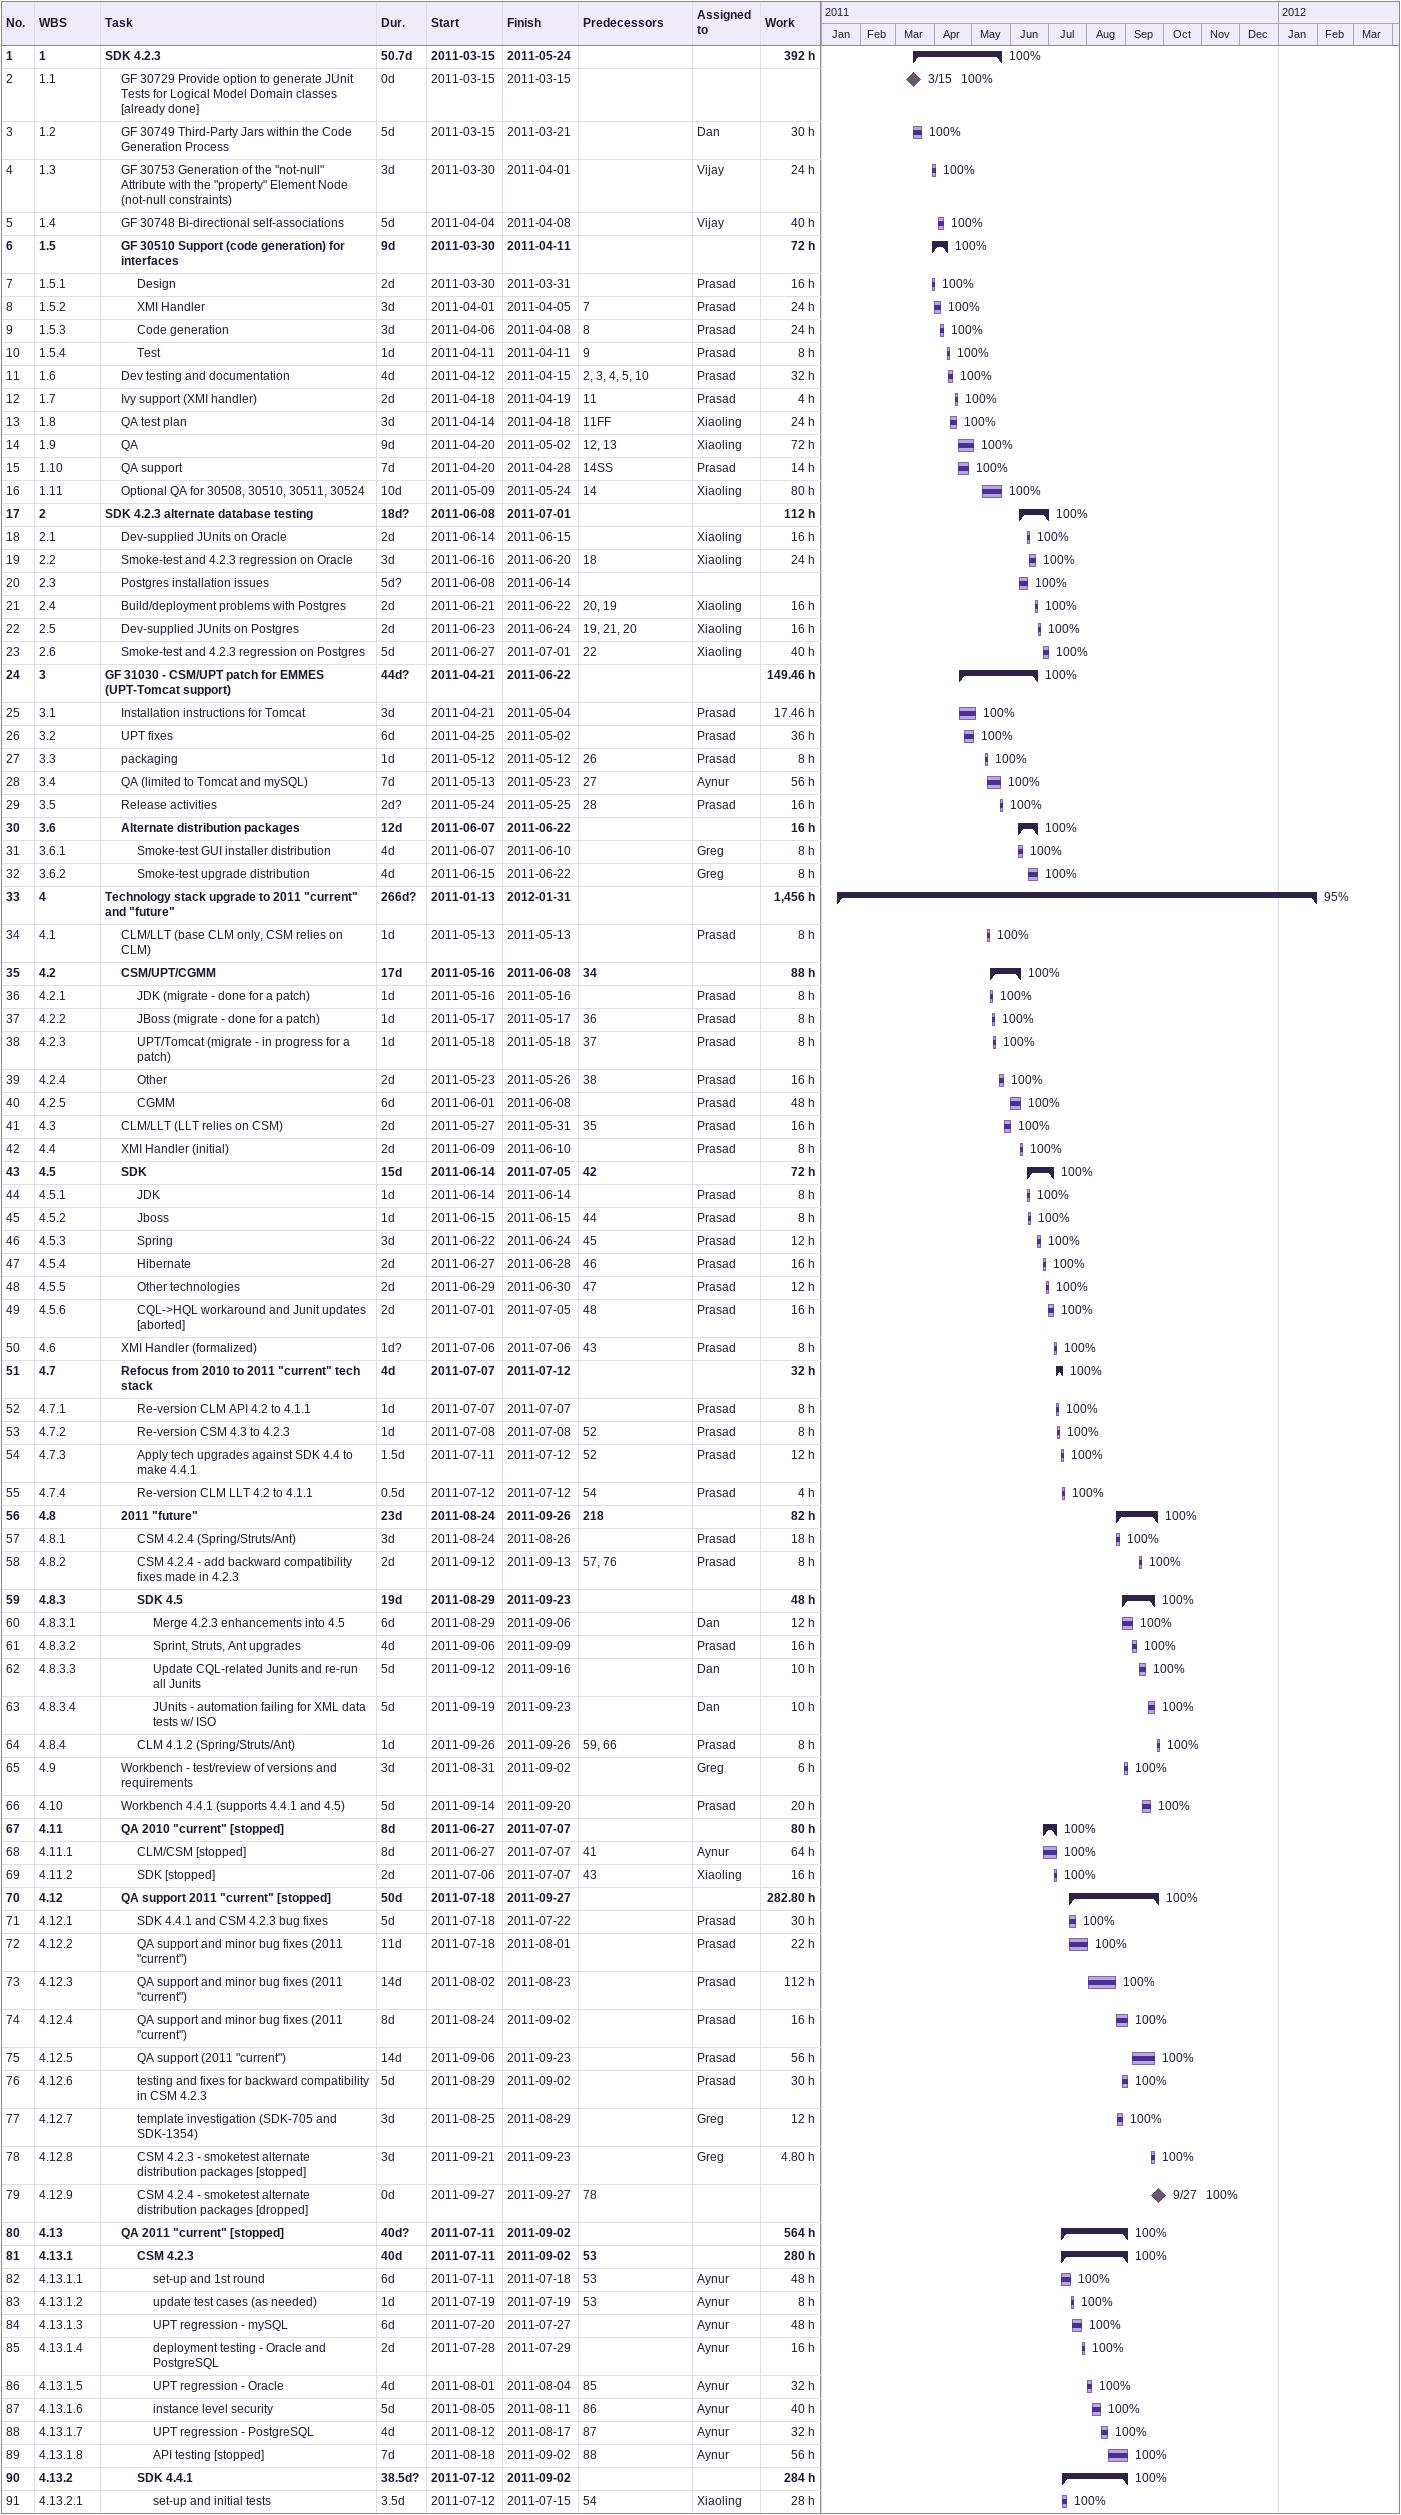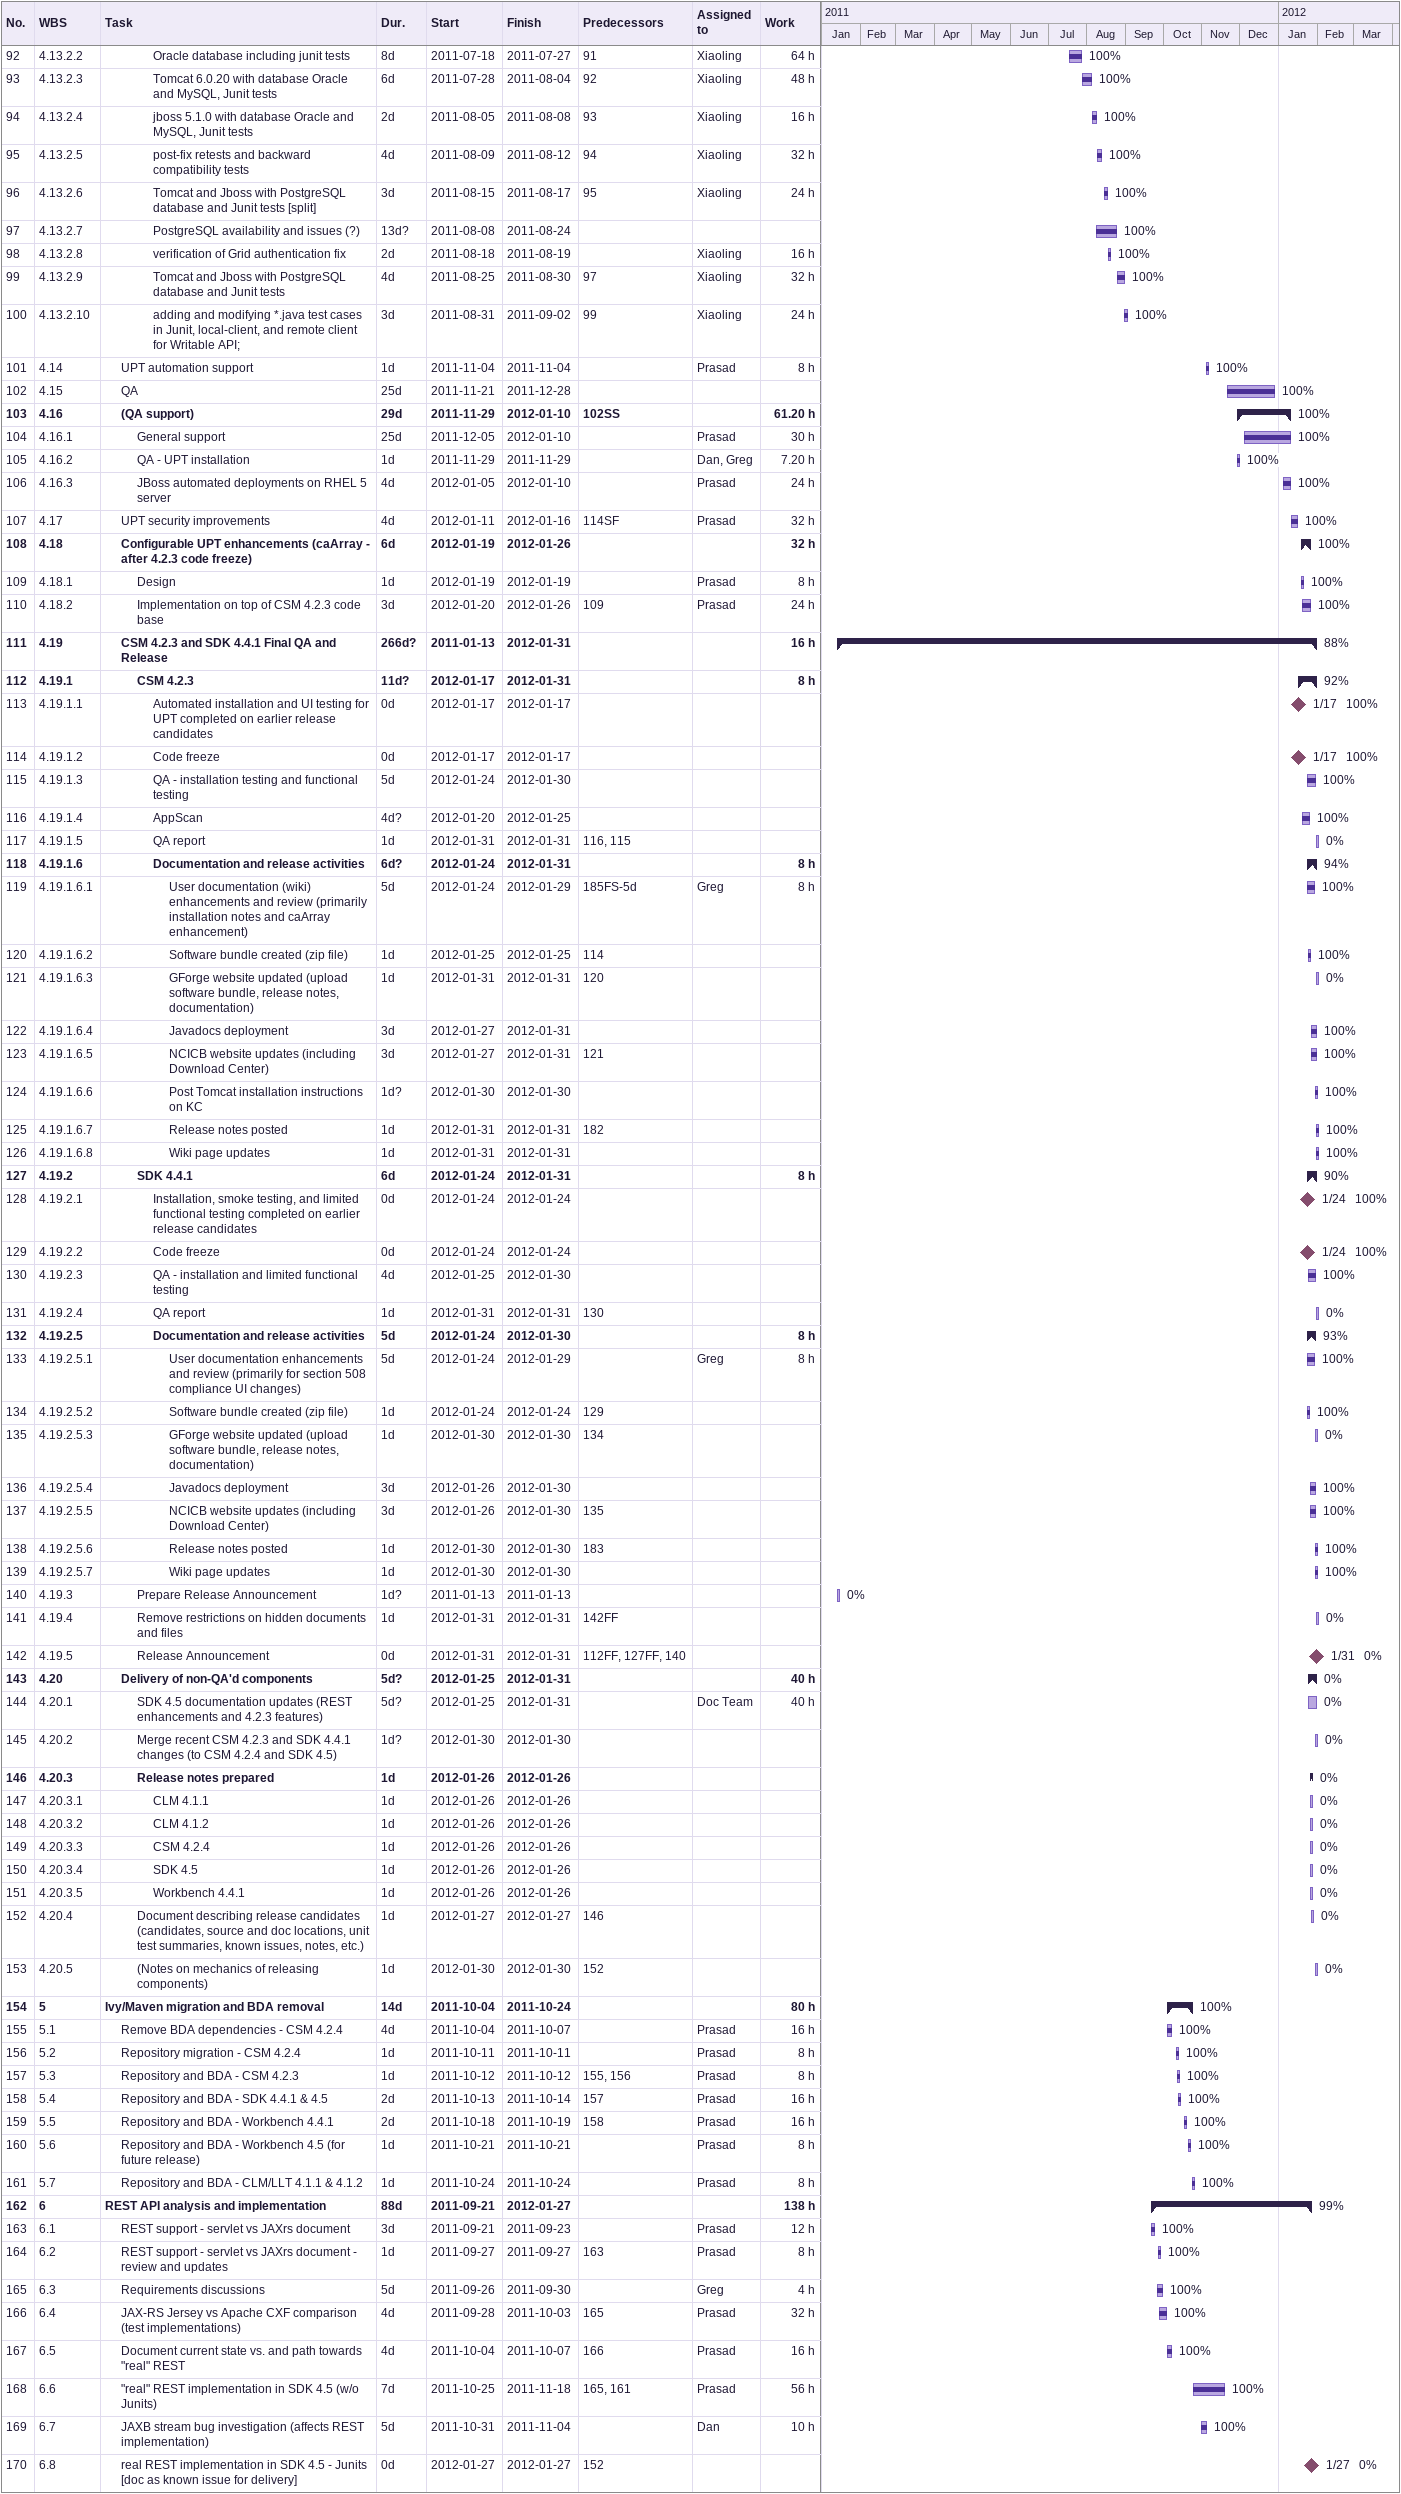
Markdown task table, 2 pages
| ID | WBS | Task | Duration | Start | Finish | Predecessors | Resources | % complete | Work (h) |
|---|---|---|---|---|---|---|---|---|---|
| 1 | 1 | **SDK 4.2.3** | 50.7d | 2011-03-15 | 2011-05-24 |  |  | 100 | 392 |
| 2 | 1.1 | GF 30729 Provide option to generate JUnit Tests for Logical Model Domain classes [already done] | 0d | 2011-03-15 | 2011-03-15 |  |  | 100 |  |
| 3 | 1.2 | GF 30749 Third-Party Jars within the Code Generation Process | 5d | 2011-03-15 | 2011-03-21 |  | Dan | 100 | 30 |
| 4 | 1.3 | GF 30753 Generation of the "not-null" Attribute with the "property" Element Node (not-null constraints) | 3d | 2011-03-30 | 2011-04-01 |  | Vijay | 100 | 24 |
| 5 | 1.4 | GF 30748 Bi-directional self-associations | 5d | 2011-04-04 | 2011-04-08 |  | Vijay | 100 | 40 |
| 6 | 1.5 | **GF 30510 Support (code generation) for interfaces** | 9d | 2011-03-30 | 2011-04-11 |  |  | 100 | 72 |
| 7 | 1.5.1 | Design | 2d | 2011-03-30 | 2011-03-31 |  | Prasad | 100 | 16 |
| 8 | 1.5.2 | XMI Handler | 3d | 2011-04-01 | 2011-04-05 | 7 | Prasad | 100 | 24 |
| 9 | 1.5.3 | Code generation | 3d | 2011-04-06 | 2011-04-08 | 8 | Prasad | 100 | 24 |
| 10 | 1.5.4 | Test | 1d | 2011-04-11 | 2011-04-11 | 9 | Prasad | 100 | 8 |
| 11 | 1.6 | Dev testing and documentation | 4d | 2011-04-12 | 2011-04-15 | 2, 3, 4, 5, 10 | Prasad | 100 | 32 |
| 12 | 1.7 | Ivy support (XMI handler) | 2d | 2011-04-18 | 2011-04-19 | 11 | Prasad | 100 | 4 |
| 13 | 1.8 | QA test plan | 3d | 2011-04-14 | 2011-04-18 | 11FF | Xiaoling | 100 | 24 |
| 14 | 1.9 | QA | 9d | 2011-04-20 | 2011-05-02 | 12, 13 | Xiaoling | 100 | 72 |
| 15 | 1.10 | QA support | 7d | 2011-04-20 | 2011-04-28 | 14SS | Prasad | 100 | 14 |
| 16 | 1.11 | Optional QA for 30508, 30510, 30511, 30524 | 10d | 2011-05-09 | 2011-05-24 | 14 | Xiaoling | 100 | 80 |
| 17 | 2 | **SDK 4.2.3 alternate database testing** | 18d? | 2011-06-08 | 2011-07-01 |  |  | 100 | 112 |
| 18 | 2.1 | Dev-supplied JUnits on Oracle | 2d | 2011-06-14 | 2011-06-15 |  | Xiaoling | 100 | 16 |
| 19 | 2.2 | Smoke-test and 4.2.3 regression on Oracle | 3d | 2011-06-16 | 2011-06-20 | 18 | Xiaoling | 100 | 24 |
| 20 | 2.3 | Postgres installation issues | 5d? | 2011-06-08 | 2011-06-14 |  |  | 100 |  |
| 21 | 2.4 | Build/deployment problems with Postgres | 2d | 2011-06-21 | 2011-06-22 | 20, 19 | Xiaoling | 100 | 16 |
| 22 | 2.5 | Dev-supplied JUnits on Postgres | 2d | 2011-06-23 | 2011-06-24 | 19, 21, 20 | Xiaoling | 100 | 16 |
| 23 | 2.6 | Smoke-test and 4.2.3 regression on Postgres | 5d | 2011-06-27 | 2011-07-01 | 22 | Xiaoling | 100 | 40 |
| 24 | 3 | **GF 31030 - CSM/UPT patch for EMMES (UPT-Tomcat support)** | 44d? | 2011-04-21 | 2011-06-22 |  |  | 100 | 149.46 |
| 25 | 3.1 | Installation instructions for Tomcat | 3d | 2011-04-21 | 2011-05-04 |  | Prasad | 100 | 17.46 |
| 26 | 3.2 | UPT fixes | 6d | 2011-04-25 | 2011-05-02 |  | Prasad | 100 | 36 |
| 27 | 3.3 | packaging | 1d | 2011-05-12 | 2011-05-12 | 26 | Prasad | 100 | 8 |
| 28 | 3.4 | QA (limited to Tomcat and mySQL) | 7d | 2011-05-13 | 2011-05-23 | 27 | Aynur | 100 | 56 |
| 29 | 3.5 | Release activities | 2d? | 2011-05-24 | 2011-05-25 | 28 | Prasad | 100 | 16 |
| 30 | 3.6 | **Alternate distribution packages** | 12d | 2011-06-07 | 2011-06-22 |  |  | 100 | 16 |
| 31 | 3.6.1 | Smoke-test GUI installer distribution | 4d | 2011-06-07 | 2011-06-10 |  | Greg | 100 | 8 |
| 32 | 3.6.2 | Smoke-test upgrade distribution | 4d | 2011-06-15 | 2011-06-22 |  | Greg | 100 | 8 |
| 33 | 4 | **Technology stack upgrade to 2011 "current" and "future"** | 266d? | 2011-01-13 | 2012-01-31 |  |  | 95 | 1456 |
| 34 | 4.1 | CLM/LLT (base CLM only, CSM relies on CLM) | 1d | 2011-05-13 | 2011-05-13 |  | Prasad | 100 | 8 |
| 35 | 4.2 | **CSM/UPT/CGMM** | 17d | 2011-05-16 | 2011-06-08 | 34 |  | 100 | 88 |
| 36 | 4.2.1 | JDK (migrate - done for a patch) | 1d | 2011-05-16 | 2011-05-16 |  | Prasad | 100 | 8 |
| 37 | 4.2.2 | JBoss (migrate - done for a patch) | 1d | 2011-05-17 | 2011-05-17 | 36 | Prasad | 100 | 8 |
| 38 | 4.2.3 | UPT/Tomcat (migrate - in progress for a patch) | 1d | 2011-05-18 | 2011-05-18 | 37 | Prasad | 100 | 8 |
| 39 | 4.2.4 | Other | 2d | 2011-05-23 | 2011-05-26 | 38 | Prasad | 100 | 16 |
| 40 | 4.2.5 | CGMM | 6d | 2011-06-01 | 2011-06-08 |  | Prasad | 100 | 48 |
| 41 | 4.3 | CLM/LLT (LLT relies on CSM) | 2d | 2011-05-27 | 2011-05-31 | 35 | Prasad | 100 | 16 |
| 42 | 4.4 | XMI Handler (initial) | 2d | 2011-06-09 | 2011-06-10 |  | Prasad | 100 | 8 |
| 43 | 4.5 | **SDK** | 15d | 2011-06-14 | 2011-07-05 | 42 |  | 100 | 72 |
| 44 | 4.5.1 | JDK | 1d | 2011-06-14 | 2011-06-14 |  | Prasad | 100 | 8 |
| 45 | 4.5.2 | Jboss | 1d | 2011-06-15 | 2011-06-15 | 44 | Prasad | 100 | 8 |
| 46 | 4.5.3 | Spring | 3d | 2011-06-22 | 2011-06-24 | 45 | Prasad | 100 | 12 |
| 47 | 4.5.4 | Hibernate | 2d | 2011-06-27 | 2011-06-28 | 46 | Prasad | 100 | 16 |
| 48 | 4.5.5 | Other technologies | 2d | 2011-06-29 | 2011-06-30 | 47 | Prasad | 100 | 12 |
| 49 | 4.5.6 | CQL->HQL workaround and Junit updates [aborted] | 2d | 2011-07-01 | 2011-07-05 | 48 | Prasad | 100 | 16 |
| 50 | 4.6 | XMI Handler (formalized) | 1d? | 2011-07-06 | 2011-07-06 | 43 | Prasad | 100 | 8 |
| 51 | 4.7 | **Refocus from 2010 to 2011 "current" tech stack** | 4d | 2011-07-07 | 2011-07-12 |  |  | 100 | 32 |
| 52 | 4.7.1 | Re-version CLM API 4.2 to 4.1.1 | 1d | 2011-07-07 | 2011-07-07 |  | Prasad | 100 | 8 |
| 53 | 4.7.2 | Re-version CSM 4.3 to 4.2.3 | 1d | 2011-07-08 | 2011-07-08 | 52 | Prasad | 100 | 8 |
| 54 | 4.7.3 | Apply tech upgrades against SDK 4.4 to make 4.4.1 | 1.5d | 2011-07-11 | 2011-07-12 | 52 | Prasad | 100 | 12 |
| 55 | 4.7.4 | Re-version CLM LLT 4.2 to 4.1.1 | 0.5d | 2011-07-12 | 2011-07-12 | 54 | Prasad | 100 | 4 |
| 56 | 4.8 | **2011 "future"** | 23d | 2011-08-24 | 2011-09-26 | 218 |  | 100 | 82 |
| 57 | 4.8.1 | CSM 4.2.4 (Spring/Struts/Ant) | 3d | 2011-08-24 | 2011-08-26 |  | Prasad | 100 | 18 |
| 58 | 4.8.2 | CSM 4.2.4 - add backward compatibility fixes made in 4.2.3 | 2d | 2011-09-12 | 2011-09-13 | 57, 76 | Prasad | 100 | 8 |
| 59 | 4.8.3 | **SDK 4.5** | 19d | 2011-08-29 | 2011-09-23 |  |  | 100 | 48 |
| 60 | 4.8.3.1 | Merge 4.2.3 enhancements into 4.5 | 6d | 2011-08-29 | 2011-09-06 |  | Dan | 100 | 12 |
| 61 | 4.8.3.2 | Sprint, Struts, Ant upgrades | 4d | 2011-09-06 | 2011-09-09 |  | Prasad | 100 | 16 |
| 62 | 4.8.3.3 | Update CQL-related Junits and re-run all Junits | 5d | 2011-09-12 | 2011-09-16 |  | Dan | 100 | 10 |
| 63 | 4.8.3.4 | JUnits - automation failing for XML data tests w/ ISO | 5d | 2011-09-19 | 2011-09-23 |  | Dan | 100 | 10 |
| 64 | 4.8.4 | CLM 4.1.2 (Spring/Struts/Ant) | 1d | 2011-09-26 | 2011-09-26 | 59, 66 | Prasad | 100 | 8 |
| 65 | 4.9 | Workbench - test/review of versions and requirements | 3d | 2011-08-31 | 2011-09-02 |  | Greg | 100 | 6 |
| 66 | 4.10 | Workbench 4.4.1 (supports 4.4.1 and 4.5) | 5d | 2011-09-14 | 2011-09-20 |  | Prasad | 100 | 20 |
| 67 | 4.11 | **QA 2010 "current" [stopped]** | 8d | 2011-06-27 | 2011-07-07 |  |  | 100 | 80 |
| 68 | 4.11.1 | CLM/CSM [stopped] | 8d | 2011-06-27 | 2011-07-07 | 41 | Aynur | 100 | 64 |
| 69 | 4.11.2 | SDK [stopped] | 2d | 2011-07-06 | 2011-07-07 | 43 | Xiaoling | 100 | 16 |
| 70 | 4.12 | **QA support 2011 "current" [stopped]** | 50d | 2011-07-18 | 2011-09-27 |  |  | 100 | 282.80 |
| 71 | 4.12.1 | SDK 4.4.1 and CSM 4.2.3 bug fixes | 5d | 2011-07-18 | 2011-07-22 |  | Prasad | 100 | 30 |
| 72 | 4.12.2 | QA support and minor bug fixes (2011 "current") | 11d | 2011-07-18 | 2011-08-01 |  | Prasad | 100 | 22 |
| 73 | 4.12.3 | QA support and minor bug fixes (2011 "current") | 14d | 2011-08-02 | 2011-08-23 |  | Prasad | 100 | 112 |
| 74 | 4.12.4 | QA support and minor bug fixes (2011 "current") | 8d | 2011-08-24 | 2011-09-02 |  | Prasad | 100 | 16 |
| 75 | 4.12.5 | QA support (2011 "current") | 14d | 2011-09-06 | 2011-09-23 |  | Prasad | 100 | 56 |
| 76 | 4.12.6 | testing and fixes for backward compatibility in CSM 4.2.3 | 5d | 2011-08-29 | 2011-09-02 |  | Prasad | 100 | 30 |
| 77 | 4.12.7 | template investigation (SDK-705 and SDK-1354) | 3d | 2011-08-25 | 2011-08-29 |  | Greg | 100 | 12 |
| 78 | 4.12.8 | CSM 4.2.3 - smoketest alternate distribution packages [stopped] | 3d | 2011-09-21 | 2011-09-23 |  | Greg | 100 | 4.80 |
| 79 | 4.12.9 | CSM 4.2.4 - smoketest alternate distribution packages [dropped] | 0d | 2011-09-27 | 2011-09-27 | 78 |  | 100 |  |
| 80 | 4.13 | **QA 2011 "current" [stopped]** | 40d? | 2011-07-11 | 2011-09-02 |  |  | 100 | 564 |
| 81 | 4.13.1 | **CSM 4.2.3** | 40d | 2011-07-11 | 2011-09-02 | 53 |  | 100 | 280 |
| 82 | 4.13.1.1 | set-up and 1st round | 6d | 2011-07-11 | 2011-07-18 | 53 | Aynur | 100 | 48 |
| 83 | 4.13.1.2 | update test cases (as needed) | 1d | 2011-07-19 | 2011-07-19 | 53 | Aynur | 100 | 8 |
| 84 | 4.13.1.3 | UPT regression - mySQL | 6d | 2011-07-20 | 2011-07-27 |  | Aynur | 100 | 48 |
| 85 | 4.13.1.4 | deployment testing - Oracle and PostgreSQL | 2d | 2011-07-28 | 2011-07-29 |  | Aynur | 100 | 16 |
| 86 | 4.13.1.5 | UPT regression - Oracle | 4d | 2011-08-01 | 2011-08-04 | 85 | Aynur | 100 | 32 |
| 87 | 4.13.1.6 | instance level security | 5d | 2011-08-05 | 2011-08-11 | 86 | Aynur | 100 | 40 |
| 88 | 4.13.1.7 | UPT regression - PostgreSQL | 4d | 2011-08-12 | 2011-08-17 | 87 | Aynur | 100 | 32 |
| 89 | 4.13.1.8 | API testing [stopped] | 7d | 2011-08-18 | 2011-09-02 | 88 | Aynur | 100 | 56 |
| 90 | 4.13.2 | **SDK 4.4.1** | 38.5d? | 2011-07-12 | 2011-09-02 |  |  | 100 | 284 |
| 91 | 4.13.2.1 | set-up and initial tests | 3.5d | 2011-07-12 | 2011-07-15 | 54 | Xiaoling | 100 | 28 |
| 92 | 4.13.2.2 | Oracle database including junit tests | 8d | 2011-07-18 | 2011-07-27 | 91 | Xiaoling | 100 | 64 |
| 93 | 4.13.2.3 | Tomcat 6.0.20 with database Oracle and MySQL, Junit tests | 6d | 2011-07-28 | 2011-08-04 | 92 | Xiaoling | 100 | 48 |
| 94 | 4.13.2.4 | jboss 5.1.0 with database Oracle and MySQL, Junit tests | 2d | 2011-08-05 | 2011-08-08 | 93 | Xiaoling | 100 | 16 |
| 95 | 4.13.2.5 | post-fix retests and backward compatibility tests | 4d | 2011-08-09 | 2011-08-12 | 94 | Xiaoling | 100 | 32 |
| 96 | 4.13.2.6 | Tomcat and Jboss with PostgreSQL database and Junit tests [split] | 3d | 2011-08-15 | 2011-08-17 | 95 | Xiaoling | 100 | 24 |
| 97 | 4.13.2.7 | PostgreSQL availability and issues (?) | 13d? | 2011-08-08 | 2011-08-24 |  |  | 100 |  |
| 98 | 4.13.2.8 | verification of Grid authentication fix | 2d | 2011-08-18 | 2011-08-19 |  | Xiaoling | 100 | 16 |
| 99 | 4.13.2.9 | Tomcat and Jboss with PostgreSQL database and Junit tests | 4d | 2011-08-25 | 2011-08-30 | 97 | Xiaoling | 100 | 32 |
| 100 | 4.13.2.10 | adding and modifying *.java test cases in Junit, local-client, and remote client for Writable API; | 3d | 2011-08-31 | 2011-09-02 | 99 | Xiaoling | 100 | 24 |
| 101 | 4.14 | UPT automation support | 1d | 2011-11-04 | 2011-11-04 |  | Prasad | 100 | 8 |
| 102 | 4.15 | QA | 25d | 2011-11-21 | 2011-12-28 |  |  | 100 |  |
| 103 | 4.16 | **(QA support)** | 29d | 2011-11-29 | 2012-01-10 | 102SS |  | 100 | 61.20 |
| 104 | 4.16.1 | General support | 25d | 2011-12-05 | 2012-01-10 |  | Prasad | 100 | 30 |
| 105 | 4.16.2 | QA - UPT installation | 1d | 2011-11-29 | 2011-11-29 |  | Dan, Greg | 100 | 7.20 |
| 106 | 4.16.3 | JBoss automated deployments on RHEL 5 server | 4d | 2012-01-05 | 2012-01-10 |  | Prasad | 100 | 24 |
| 107 | 4.17 | UPT security improvements | 4d | 2012-01-11 | 2012-01-16 | 114SF | Prasad | 100 | 32 |
| 108 | 4.18 | **Configurable UPT enhancements (caArray - after 4.2.3 code freeze)** | 6d | 2012-01-19 | 2012-01-26 |  |  | 100 | 32 |
| 109 | 4.18.1 | Design | 1d | 2012-01-19 | 2012-01-19 |  | Prasad | 100 | 8 |
| 110 | 4.18.2 | Implementation on top of CSM 4.2.3 code base | 3d | 2012-01-20 | 2012-01-26 | 109 | Prasad | 100 | 24 |
| 111 | 4.19 | **CSM 4.2.3 and SDK 4.4.1 Final QA and Release** | 266d? | 2011-01-13 | 2012-01-31 |  |  | 88 | 16 |
| 112 | 4.19.1 | **CSM 4.2.3** | 11d? | 2012-01-17 | 2012-01-31 |  |  | 92 | 8 |
| 113 | 4.19.1.1 | Automated installation and UI testing for UPT completed on earlier release candidates | 0d | 2012-01-17 | 2012-01-17 |  |  | 100 |  |
| 114 | 4.19.1.2 | Code freeze | 0d | 2012-01-17 | 2012-01-17 |  |  | 100 |  |
| 115 | 4.19.1.3 | QA - installation testing and functional testing | 5d | 2012-01-24 | 2012-01-30 |  |  | 100 |  |
| 116 | 4.19.1.4 | AppScan | 4d? | 2012-01-20 | 2012-01-25 |  |  | 100 |  |
| 117 | 4.19.1.5 | QA report | 1d | 2012-01-31 | 2012-01-31 | 116, 115 |  | 0 |  |
| 118 | 4.19.1.6 | **Documentation and release activities** | 6d? | 2012-01-24 | 2012-01-31 |  |  | 94 | 8 |
| 119 | 4.19.1.6.1 | User documentation (wiki) enhancements and review (primarily installation notes and caArray enhancement) | 5d | 2012-01-24 | 2012-01-29 | 185FS-5d | Greg | 100 | 8 |
| 120 | 4.19.1.6.2 | Software bundle created (zip file) | 1d | 2012-01-25 | 2012-01-25 | 114 |  | 100 |  |
| 121 | 4.19.1.6.3 | GForge website updated (upload software bundle, release notes, documentation) | 1d | 2012-01-31 | 2012-01-31 | 120 |  | 0 |  |
| 122 | 4.19.1.6.4 | Javadocs deployment | 3d | 2012-01-27 | 2012-01-31 |  |  | 100 |  |
| 123 | 4.19.1.6.5 | NCICB website updates (including Download Center) | 3d | 2012-01-27 | 2012-01-31 | 121 |  | 100 |  |
| 124 | 4.19.1.6.6 | Post Tomcat installation instructions on KC | 1d? | 2012-01-30 | 2012-01-30 |  |  | 100 |  |
| 125 | 4.19.1.6.7 | Release notes posted | 1d | 2012-01-31 | 2012-01-31 | 182 |  | 100 |  |
| 126 | 4.19.1.6.8 | Wiki page updates | 1d | 2012-01-31 | 2012-01-31 |  |  | 100 |  |
| 127 | 4.19.2 | **SDK 4.4.1** | 6d | 2012-01-24 | 2012-01-31 |  |  | 90 | 8 |
| 128 | 4.19.2.1 | Installation, smoke testing, and limited functional testing completed on earlier release candidates | 0d | 2012-01-24 | 2012-01-24 |  |  | 100 |  |
| 129 | 4.19.2.2 | Code freeze | 0d | 2012-01-24 | 2012-01-24 |  |  | 100 |  |
| 130 | 4.19.2.3 | QA - installation and limited functional testing | 4d | 2012-01-25 | 2012-01-30 |  |  | 100 |  |
| 131 | 4.19.2.4 | QA report | 1d | 2012-01-31 | 2012-01-31 | 130 |  | 0 |  |
| 132 | 4.19.2.5 | **Documentation and release activities** | 5d | 2012-01-24 | 2012-01-30 |  |  | 93 | 8 |
| 133 | 4.19.2.5.1 | User documentation enhancements and review (primarily for section 508 compliance UI changes) | 5d | 2012-01-24 | 2012-01-29 |  | Greg | 100 | 8 |
| 134 | 4.19.2.5.2 | Software bundle created (zip file) | 1d | 2012-01-24 | 2012-01-24 | 129 |  | 100 |  |
| 135 | 4.19.2.5.3 | GForge website updated (upload software bundle, release notes, documentation) | 1d | 2012-01-30 | 2012-01-30 | 134 |  | 0 |  |
| 136 | 4.19.2.5.4 | Javadocs deployment | 3d | 2012-01-26 | 2012-01-30 |  |  | 100 |  |
| 137 | 4.19.2.5.5 | NCICB website updates (including Download Center) | 3d | 2012-01-26 | 2012-01-30 | 135 |  | 100 |  |
| 138 | 4.19.2.5.6 | Release notes posted | 1d | 2012-01-30 | 2012-01-30 | 183 |  | 100 |  |
| 139 | 4.19.2.5.7 | Wiki page updates | 1d | 2012-01-30 | 2012-01-30 |  |  | 100 |  |
| 140 | 4.19.3 | Prepare Release Announcement | 1d? | 2011-01-13 | 2011-01-13 |  |  | 0 |  |
| 141 | 4.19.4 | Remove restrictions on hidden documents and files | 1d | 2012-01-31 | 2012-01-31 | 142FF |  | 0 |  |
| 142 | 4.19.5 | Release Announcement | 0d | 2012-01-31 | 2012-01-31 | 112FF, 127FF, 140 |  | 0 |  |
| 143 | 4.20 | **Delivery of non-QA'd components** | 5d? | 2012-01-25 | 2012-01-31 |  |  | 0 | 40 |
| 144 | 4.20.1 | SDK 4.5 documentation updates (REST enhancements and 4.2.3 features) | 5d? | 2012-01-25 | 2012-01-31 |  | Doc Team | 0 | 40 |
| 145 | 4.20.2 | Merge recent CSM 4.2.3 and SDK 4.4.1 changes (to CSM 4.2.4 and SDK 4.5) | 1d? | 2012-01-30 | 2012-01-30 |  |  | 0 |  |
| 146 | 4.20.3 | **Release notes prepared** | 1d | 2012-01-26 | 2012-01-26 |  |  | 0 |  |
| 147 | 4.20.3.1 | CLM 4.1.1 | 1d | 2012-01-26 | 2012-01-26 |  |  | 0 |  |
| 148 | 4.20.3.2 | CLM 4.1.2 | 1d | 2012-01-26 | 2012-01-26 |  |  | 0 |  |
| 149 | 4.20.3.3 | CSM 4.2.4 | 1d | 2012-01-26 | 2012-01-26 |  |  | 0 |  |
| 150 | 4.20.3.4 | SDK 4.5 | 1d | 2012-01-26 | 2012-01-26 |  |  | 0 |  |
| 151 | 4.20.3.5 | Workbench 4.4.1 | 1d | 2012-01-26 | 2012-01-26 |  |  | 0 |  |
| 152 | 4.20.4 | Document describing release candidates (candidates, source and doc locations, unit test summaries, known issues, notes, etc.) | 1d | 2012-01-27 | 2012-01-27 | 146 |  | 0 |  |
| 153 | 4.20.5 | (Notes on mechanics of releasing components) | 1d | 2012-01-30 | 2012-01-30 | 152 |  | 0 |  |
| 154 | 5 | **Ivy/Maven migration and BDA removal** | 14d | 2011-10-04 | 2011-10-24 |  |  | 100 | 80 |
| 155 | 5.1 | Remove BDA dependencies - CSM 4.2.4 | 4d | 2011-10-04 | 2011-10-07 |  | Prasad | 100 | 16 |
| 156 | 5.2 | Repository migration - CSM 4.2.4 | 1d | 2011-10-11 | 2011-10-11 |  | Prasad | 100 | 8 |
| 157 | 5.3 | Repository and BDA - CSM 4.2.3 | 1d | 2011-10-12 | 2011-10-12 | 155, 156 | Prasad | 100 | 8 |
| 158 | 5.4 | Repository and BDA - SDK 4.4.1 & 4.5 | 2d | 2011-10-13 | 2011-10-14 | 157 | Prasad | 100 | 16 |
| 159 | 5.5 | Repository and BDA - Workbench 4.4.1 | 2d | 2011-10-18 | 2011-10-19 | 158 | Prasad | 100 | 16 |
| 160 | 5.6 | Repository and BDA - Workbench 4.5 (for future release) | 1d | 2011-10-21 | 2011-10-21 |  | Prasad | 100 | 8 |
| 161 | 5.7 | Repository and BDA - CLM/LLT 4.1.1 & 4.1.2 | 1d | 2011-10-24 | 2011-10-24 |  | Prasad | 100 | 8 |
| 162 | 6 | **REST API analysis and implementation** | 88d | 2011-09-21 | 2012-01-27 |  |  | 99 | 138 |
| 163 | 6.1 | REST support - servlet vs JAXrs document | 3d | 2011-09-21 | 2011-09-23 |  | Prasad | 100 | 12 |
| 164 | 6.2 | REST support - servlet vs JAXrs document - review and updates | 1d | 2011-09-27 | 2011-09-27 | 163 | Prasad | 100 | 8 |
| 165 | 6.3 | Requirements discussions | 5d | 2011-09-26 | 2011-09-30 |  | Greg | 100 | 4 |
| 166 | 6.4 | JAX-RS Jersey vs Apache CXF comparison (test implementations) | 4d | 2011-09-28 | 2011-10-03 | 165 | Prasad | 100 | 32 |
| 167 | 6.5 | Document current state vs. and path towards "real" REST | 4d | 2011-10-04 | 2011-10-07 | 166 | Prasad | 100 | 16 |
| 168 | 6.6 | "real" REST implementation in SDK 4.5 (w/o Junits) | 7d | 2011-10-25 | 2011-11-18 | 165, 161 | Prasad | 100 | 56 |
| 169 | 6.7 | JAXB stream bug investigation (affects REST implementation) | 5d | 2011-10-31 | 2011-11-04 |  | Dan | 100 | 10 |
| 170 | 6.8 | real REST implementation in SDK 4.5 - Junits [doc as known issue for delivery] | 0d | 2012-01-27 | 2012-01-27 | 152 |  | 0 |  |
